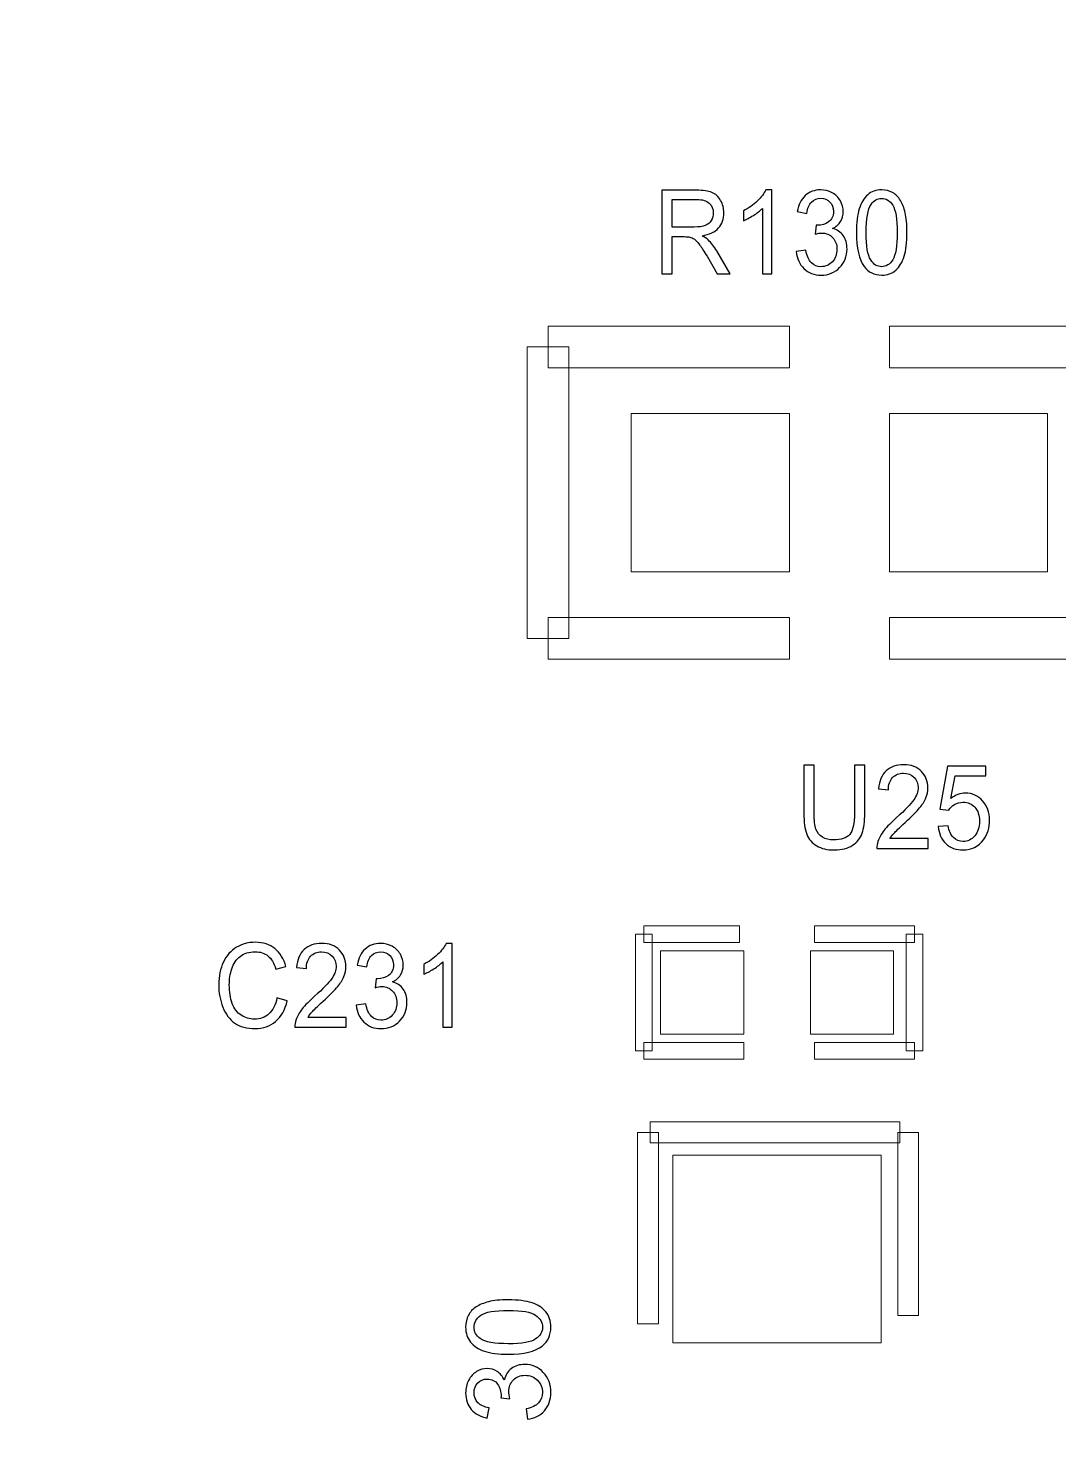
# Model space of a CAD drawing. Header units: millimetres. Extents: x -86 to 67, y -55 to 52.
# Drawn here: x -51.31 to -45.02, y -6.06 to 2.49 of the extents above; entities that cross this region are included whole.
import ezdxf

# ---------------------------------------------------------------- set-up
doc = ezdxf.new("R2010")
doc.units = ezdxf.units.MM
doc.header["$MEASUREMENT"] = 0
for name, color, linetype in [('BG_OUTLINE', 7, 'Continuous'), ('PG_SILKSCREEN_TOP', 7, 'Continuous'), ('PIN_TOP', 7, 'Continuous'), ('RD_SILKSCREEN_TOP', 7, 'Continuous')]:
    doc.layers.add(name, color=color, linetype=linetype)

msp = doc.modelspace()

# ---------------------------------------------------------------- linework, layer by layer
at = {"layer": 'BG_OUTLINE', "color": 3, "lineweight": 9}
msp.add_open_spline([(-60.0926, 34.7331), (-60.0926, 34.7331), (63.7724, 34.7331), (63.7724, 34.7331), (63.7724, 34.7331), (64.585, 34.7336), (65.3646, 34.4113), (65.9396, 33.837), (65.9396, 33.837), (66.5146, 33.2627), (66.8379, 32.4797), (66.8384, 31.667), (66.8384, 31.667), (66.8384, 31.667), (66.8412, -52.28), (66.8412, -52.28), (66.8412, -52.28), (66.8412, -52.28), (66.8384, -52.1933), (66.8384, -52.1933), (66.8384, -52.1933), (66.8389, -53.006), (66.5166, -53.7856), (65.9424, -54.3606), (65.9424, -54.3606), (65.3681, -54.9356), (64.585, -55.2589), (63.7724, -55.2594), (63.7724, -55.2594), (63.7724, -55.2594), (-60.1869, -55.2594), (-60.1869, -55.2594), (-60.1869, -55.2594), (-60.1869, -55.2594), (-60.0853, -55.2518), (-60.0853, -55.2518), (-60.0853, -55.2518), (-60.8979, -55.2523), (-61.6775, -54.9299), (-62.2525, -54.3557), (-62.2525, -54.3557), (-62.8275, -53.7814), (-63.1508, -52.9984), (-63.1513, -52.1857), (-63.1513, -52.1857), (-63.1513, -52.1857), (-63.1587, 31.667), (-63.1587, 31.667), (-63.1587, 31.667), (-63.1592, 32.4797), (-62.8369, 33.2593), (-62.2626, 33.8343), (-62.2626, 33.8343), (-61.6883, 34.4093), (-60.9053, 34.7326), (-60.0926, 34.7331)], degree=3, knots=[0, 0, 0, 0, 0.071429, 0.071429, 0.071429, 0.071429, 0.142857, 0.142857, 0.142857, 0.142857, 0.214286, 0.214286, 0.214286, 0.214286, 0.285714, 0.285714, 0.285714, 0.285714, 0.357143, 0.357143, 0.357143, 0.357143, 0.428571, 0.428571, 0.428571, 0.428571, 0.5, 0.5, 0.5, 0.5, 0.571429, 0.571429, 0.571429, 0.571429, 0.642857, 0.642857, 0.642857, 0.642857, 0.714286, 0.714286, 0.714286, 0.714286, 0.785714, 0.785714, 0.785714, 0.785714, 0.857143, 0.857143, 0.857143, 0.857143, 0.928571, 0.928571, 0.928571, 0.928571, 1, 1, 1, 1], dxfattribs=at)
at = {"layer": 'PG_SILKSCREEN_TOP', "color": 6, "lineweight": 9}
for points in [[(-46.6639, 0.674), (-46.6639, 0.674), (-46.6639, 0.42), (-46.6639, 0.42), (-46.6639, 0.42), (-46.6639, 0.42), (-48.1371, 0.42), (-48.1371, 0.42), (-48.1371, 0.42), (-48.1371, 0.42), (-48.1371, 0.674), (-48.1371, 0.674), (-48.1371, 0.674), (-48.1371, 0.674), (-46.6639, 0.674), (-46.6639, 0.674)], [(-46.0543, 0.42), (-46.0543, 0.42), (-46.0543, 0.674), (-46.0543, 0.674), (-46.0543, 0.674), (-46.0543, 0.674), (-44.5811, 0.674), (-44.5811, 0.674), (-44.5811, 0.674), (-44.5811, 0.674), (-44.5811, 0.42), (-44.5811, 0.42), (-44.5811, 0.42), (-44.5811, 0.42), (-46.0543, 0.42), (-46.0543, 0.42)], [(-48.2641, 0.547), (-48.2641, 0.547), (-48.0101, 0.547), (-48.0101, 0.547), (-48.0101, 0.547), (-48.0101, 0.547), (-48.0101, -1.231), (-48.0101, -1.231), (-48.0101, -1.231), (-48.0101, -1.231), (-48.2641, -1.231), (-48.2641, -1.231), (-48.2641, -1.231), (-48.2641, -1.231), (-48.2641, 0.547), (-48.2641, 0.547)], [(-48.1371, -1.358), (-48.1371, -1.358), (-48.1371, -1.104), (-48.1371, -1.104), (-48.1371, -1.104), (-48.1371, -1.104), (-46.6639, -1.104), (-46.6639, -1.104), (-46.6639, -1.104), (-46.6639, -1.104), (-46.6639, -1.358), (-46.6639, -1.358), (-46.6639, -1.358), (-46.6639, -1.358), (-48.1371, -1.358), (-48.1371, -1.358)], [(-44.5811, -1.104), (-44.5811, -1.104), (-44.5811, -1.358), (-44.5811, -1.358), (-44.5811, -1.358), (-44.5811, -1.358), (-46.0543, -1.358), (-46.0543, -1.358), (-46.0543, -1.358), (-46.0543, -1.358), (-46.0543, -1.104), (-46.0543, -1.104), (-46.0543, -1.104), (-46.0543, -1.104), (-44.5811, -1.104), (-44.5811, -1.104)], [(-47.5529, -3.0852), (-47.5529, -3.0852), (-47.5529, -2.9836), (-47.5529, -2.9836), (-47.5529, -2.9836), (-47.5529, -2.9836), (-46.9687, -2.9836), (-46.9687, -2.9836), (-46.9687, -2.9836), (-46.9687, -2.9836), (-46.9687, -3.0852), (-46.9687, -3.0852), (-46.9687, -3.0852), (-46.9687, -3.0852), (-47.5529, -3.0852), (-47.5529, -3.0852)], [(-45.9019, -2.9836), (-45.9019, -2.9836), (-45.9019, -3.0852), (-45.9019, -3.0852), (-45.9019, -3.0852), (-45.9019, -3.0852), (-46.5115, -3.0852), (-46.5115, -3.0852), (-46.5115, -3.0852), (-46.5115, -3.0852), (-46.5115, -2.9836), (-46.5115, -2.9836), (-46.5115, -2.9836), (-46.5115, -2.9836), (-45.9019, -2.9836), (-45.9019, -2.9836)], [(-47.5021, -3.7456), (-47.5021, -3.7456), (-47.6037, -3.7456), (-47.6037, -3.7456), (-47.6037, -3.7456), (-47.6037, -3.7456), (-47.6037, -3.0344), (-47.6037, -3.0344), (-47.6037, -3.0344), (-47.6037, -3.0344), (-47.5021, -3.0344), (-47.5021, -3.0344), (-47.5021, -3.0344), (-47.5021, -3.0344), (-47.5021, -3.7456), (-47.5021, -3.7456)], [(-45.8511, -3.7456), (-45.8511, -3.7456), (-45.9527, -3.7456), (-45.9527, -3.7456), (-45.9527, -3.7456), (-45.9527, -3.7456), (-45.9527, -3.0344), (-45.9527, -3.0344), (-45.9527, -3.0344), (-45.9527, -3.0344), (-45.8511, -3.0344), (-45.8511, -3.0344), (-45.8511, -3.0344), (-45.8511, -3.0344), (-45.8511, -3.7456), (-45.8511, -3.7456)], [(-46.9433, -3.6948), (-46.9433, -3.6948), (-46.9433, -3.7964), (-46.9433, -3.7964), (-46.9433, -3.7964), (-46.9433, -3.7964), (-47.5529, -3.7964), (-47.5529, -3.7964), (-47.5529, -3.7964), (-47.5529, -3.7964), (-47.5529, -3.6948), (-47.5529, -3.6948), (-47.5529, -3.6948), (-47.5529, -3.6948), (-46.9433, -3.6948), (-46.9433, -3.6948)], [(-45.9019, -3.6948), (-45.9019, -3.6948), (-45.9019, -3.7964), (-45.9019, -3.7964), (-45.9019, -3.7964), (-45.9019, -3.7964), (-46.5115, -3.7964), (-46.5115, -3.7964), (-46.5115, -3.7964), (-46.5115, -3.7964), (-46.5115, -3.6948), (-46.5115, -3.6948), (-46.5115, -3.6948), (-46.5115, -3.6948), (-45.9019, -3.6948), (-45.9019, -3.6948)], [(-45.9908, -4.18), (-45.9908, -4.18), (-45.9908, -4.307), (-45.9908, -4.307), (-45.9908, -4.307), (-45.9908, -4.307), (-47.5148, -4.307), (-47.5148, -4.307), (-47.5148, -4.307), (-47.5148, -4.307), (-47.5148, -4.18), (-47.5148, -4.18), (-47.5148, -4.18), (-47.5148, -4.18), (-45.9908, -4.18), (-45.9908, -4.18)], [(-47.591, -4.2435), (-47.591, -4.2435), (-47.464, -4.2435), (-47.464, -4.2435), (-47.464, -4.2435), (-47.464, -4.2435), (-47.464, -5.4119), (-47.464, -5.4119), (-47.464, -5.4119), (-47.464, -5.4119), (-47.591, -5.4119), (-47.591, -5.4119), (-47.591, -5.4119), (-47.591, -5.4119), (-47.591, -4.2435), (-47.591, -4.2435)], [(-45.8765, -5.3611), (-45.8765, -5.3611), (-46.0035, -5.3611), (-46.0035, -5.3611), (-46.0035, -5.3611), (-46.0035, -5.3611), (-46.0035, -4.2435), (-46.0035, -4.2435), (-46.0035, -4.2435), (-46.0035, -4.2435), (-45.8765, -4.2435), (-45.8765, -4.2435), (-45.8765, -4.2435), (-45.8765, -4.2435), (-45.8765, -5.3611), (-45.8765, -5.3611)]]:
    msp.add_open_spline(points, degree=3, knots=[0, 0, 0, 0, 0.25, 0.25, 0.25, 0.25, 0.5, 0.5, 0.5, 0.5, 0.75, 0.75, 0.75, 0.75, 1, 1, 1, 1], dxfattribs=at)
at = {"layer": 'PIN_TOP', "lineweight": 9}
for points in [[(-47.6291, -0.8246), (-47.6291, -0.8246), (-47.6291, 0.1406), (-47.6291, 0.1406), (-47.6291, 0.1406), (-47.6291, 0.1406), (-46.6639, 0.1406), (-46.6639, 0.1406), (-46.6639, 0.1406), (-46.6639, 0.1406), (-46.6639, -0.8246), (-46.6639, -0.8246), (-46.6639, -0.8246), (-46.6639, -0.8246), (-47.6291, -0.8246), (-47.6291, -0.8246)], [(-46.0543, -0.8246), (-46.0543, -0.8246), (-46.0543, 0.1406), (-46.0543, 0.1406), (-46.0543, 0.1406), (-46.0543, 0.1406), (-45.0891, 0.1406), (-45.0891, 0.1406), (-45.0891, 0.1406), (-45.0891, 0.1406), (-45.0891, -0.8246), (-45.0891, -0.8246), (-45.0891, -0.8246), (-45.0891, -0.8246), (-46.0543, -0.8246), (-46.0543, -0.8246)], [(-46.9433, -3.136), (-46.9433, -3.136), (-46.9433, -3.644), (-46.9433, -3.644), (-46.9433, -3.644), (-46.9433, -3.644), (-47.4513, -3.644), (-47.4513, -3.644), (-47.4513, -3.644), (-47.4513, -3.644), (-47.4513, -3.136), (-47.4513, -3.136), (-47.4513, -3.136), (-47.4513, -3.136), (-46.9433, -3.136), (-46.9433, -3.136)], [(-46.0289, -3.136), (-46.0289, -3.136), (-46.0289, -3.644), (-46.0289, -3.644), (-46.0289, -3.644), (-46.0289, -3.644), (-46.5369, -3.644), (-46.5369, -3.644), (-46.5369, -3.644), (-46.5369, -3.644), (-46.5369, -3.136), (-46.5369, -3.136), (-46.5369, -3.136), (-46.5369, -3.136), (-46.0289, -3.136), (-46.0289, -3.136)], [(-47.3751, -4.3832), (-47.3751, -4.3832), (-46.1051, -4.3832), (-46.1051, -4.3832), (-46.1051, -4.3832), (-46.1051, -4.3832), (-46.1051, -5.5262), (-46.1051, -5.5262), (-46.1051, -5.5262), (-46.1051, -5.5262), (-47.3751, -5.5262), (-47.3751, -5.5262), (-47.3751, -5.5262), (-47.3751, -5.5262), (-47.3751, -4.3832), (-47.3751, -4.3832)]]:
    msp.add_open_spline(points, degree=3, knots=[0, 0, 0, 0, 0.25, 0.25, 0.25, 0.25, 0.5, 0.5, 0.5, 0.5, 0.75, 0.75, 0.75, 0.75, 1, 1, 1, 1], dxfattribs=at)
at = {"layer": 'RD_SILKSCREEN_TOP', "color": 8}
for points, knots in [([(-47.4426, 0.9932), (-47.4426, 0.9932), (-47.4426, 1.5023), (-47.4426, 1.5023), (-47.4426, 1.5023), (-47.4426, 1.5023), (-47.233, 1.5023), (-47.233, 1.5023), (-47.233, 1.5023), (-47.1909, 1.5023), (-47.1588, 1.4977), (-47.1369, 1.4886), (-47.1369, 1.4886), (-47.115, 1.4794), (-47.0975, 1.4633), (-47.0843, 1.4402), (-47.0843, 1.4402), (-47.0712, 1.417), (-47.0647, 1.3914), (-47.0647, 1.3634), (-47.0647, 1.3634), (-47.0647, 1.3272), (-47.0754, 1.2969), (-47.0973, 1.2721), (-47.0973, 1.2721), (-47.119, 1.2473), (-47.1525, 1.2316), (-47.1979, 1.2248), (-47.1979, 1.2248), (-47.1813, 1.2163), (-47.1687, 1.2079), (-47.1601, 1.1994), (-47.1601, 1.1994), (-47.1418, 1.1814), (-47.1246, 1.1588), (-47.1081, 1.1318), (-47.1081, 1.1318), (-47.1081, 1.1318), (-47.0259, 0.9932), (-47.0259, 0.9932), (-47.0259, 0.9932), (-47.0259, 0.9932), (-47.1047, 0.9932), (-47.1047, 0.9932), (-47.1047, 0.9932), (-47.1047, 0.9932), (-47.1672, 1.0992), (-47.1672, 1.0992), (-47.1672, 1.0992), (-47.1855, 1.1296), (-47.2005, 1.1531), (-47.2124, 1.1692), (-47.2124, 1.1692), (-47.2242, 1.1855), (-47.2348, 1.1968), (-47.2441, 1.2032), (-47.2441, 1.2032), (-47.2534, 1.2098), (-47.2629, 1.2143), (-47.2726, 1.2169), (-47.2726, 1.2169), (-47.2797, 1.2184), (-47.2913, 1.2192), (-47.3075, 1.2192), (-47.3075, 1.2192), (-47.3075, 1.2192), (-47.38, 1.2192), (-47.38, 1.2192), (-47.38, 1.2192), (-47.38, 1.2192), (-47.38, 0.9932), (-47.38, 0.9932), (-47.38, 0.9932), (-47.38, 0.9932), (-47.4426, 0.9932), (-47.4426, 0.9932)], [0, 0, 0, 0, 0.052632, 0.052632, 0.052632, 0.052632, 0.105263, 0.105263, 0.105263, 0.105263, 0.157895, 0.157895, 0.157895, 0.157895, 0.210526, 0.210526, 0.210526, 0.210526, 0.263158, 0.263158, 0.263158, 0.263158, 0.315789, 0.315789, 0.315789, 0.315789, 0.368421, 0.368421, 0.368421, 0.368421, 0.421053, 0.421053, 0.421053, 0.421053, 0.473684, 0.473684, 0.473684, 0.473684, 0.526316, 0.526316, 0.526316, 0.526316, 0.578947, 0.578947, 0.578947, 0.578947, 0.631579, 0.631579, 0.631579, 0.631579, 0.684211, 0.684211, 0.684211, 0.684211, 0.736842, 0.736842, 0.736842, 0.736842, 0.789474, 0.789474, 0.789474, 0.789474, 0.842105, 0.842105, 0.842105, 0.842105, 0.894737, 0.894737, 0.894737, 0.894737, 0.947368, 0.947368, 0.947368, 0.947368, 1, 1, 1, 1]), ([(-46.7716, 0.9932), (-46.7716, 0.9932), (-46.8296, 0.9932), (-46.8296, 0.9932), (-46.8296, 0.9932), (-46.8296, 0.9932), (-46.8296, 1.3915), (-46.8296, 1.3915), (-46.8296, 1.3915), (-46.8436, 1.3771), (-46.8619, 1.3628), (-46.8845, 1.3484), (-46.8845, 1.3484), (-46.9073, 1.3341), (-46.9277, 1.3233), (-46.9457, 1.3162), (-46.9457, 1.3162), (-46.9457, 1.3162), (-46.9457, 1.3765), (-46.9457, 1.3765), (-46.9457, 1.3765), (-46.9132, 1.393), (-46.8848, 1.4129), (-46.8606, 1.4363), (-46.8606, 1.4363), (-46.8363, 1.4597), (-46.8191, 1.4824), (-46.809, 1.5044), (-46.809, 1.5044), (-46.809, 1.5044), (-46.7716, 1.5044), (-46.7716, 1.5044), (-46.7716, 1.5044), (-46.7716, 1.5044), (-46.7716, 0.9932), (-46.7716, 0.9932)], [0, 0, 0, 0, 0.111111, 0.111111, 0.111111, 0.111111, 0.222222, 0.222222, 0.222222, 0.222222, 0.333333, 0.333333, 0.333333, 0.333333, 0.444444, 0.444444, 0.444444, 0.444444, 0.555556, 0.555556, 0.555556, 0.555556, 0.666667, 0.666667, 0.666667, 0.666667, 0.777778, 0.777778, 0.777778, 0.777778, 0.888889, 0.888889, 0.888889, 0.888889, 1, 1, 1, 1]), ([(-46.6225, 1.1276), (-46.6225, 1.1276), (-46.5646, 1.1359), (-46.5646, 1.1359), (-46.5646, 1.1359), (-46.5578, 1.1005), (-46.5465, 1.075), (-46.5305, 1.0593), (-46.5305, 1.0593), (-46.5145, 1.0437), (-46.495, 1.0359), (-46.472, 1.0359), (-46.472, 1.0359), (-46.4447, 1.0359), (-46.4216, 1.0461), (-46.4027, 1.0665), (-46.4027, 1.0665), (-46.3841, 1.0868), (-46.3746, 1.1121), (-46.3746, 1.1422), (-46.3746, 1.1422), (-46.3746, 1.1709), (-46.3832, 1.1946), (-46.4007, 1.2132), (-46.4007, 1.2132), (-46.4182, 1.2318), (-46.4403, 1.2412), (-46.4672, 1.2412), (-46.4672, 1.2412), (-46.4781, 1.2412), (-46.4918, 1.2388), (-46.5081, 1.2342), (-46.5081, 1.2342), (-46.5081, 1.2342), (-46.5016, 1.2891), (-46.5016, 1.2891), (-46.5016, 1.2891), (-46.4977, 1.2886), (-46.4947, 1.2883), (-46.4923, 1.2883), (-46.4923, 1.2883), (-46.4676, 1.2883), (-46.4454, 1.2953), (-46.4256, 1.3092), (-46.4256, 1.3092), (-46.4057, 1.3231), (-46.3959, 1.3445), (-46.3959, 1.3735), (-46.3959, 1.3735), (-46.3959, 1.3963), (-46.4031, 1.4154), (-46.4175, 1.4304), (-46.4175, 1.4304), (-46.4319, 1.4454), (-46.4506, 1.453), (-46.4733, 1.453), (-46.4733, 1.453), (-46.4959, 1.453), (-46.5147, 1.4453), (-46.5297, 1.4301), (-46.5297, 1.4301), (-46.5447, 1.4148), (-46.5545, 1.3918), (-46.5587, 1.3612), (-46.5587, 1.3612), (-46.5587, 1.3612), (-46.6167, 1.3724), (-46.6167, 1.3724), (-46.6167, 1.3724), (-46.6097, 1.4143), (-46.5935, 1.4468), (-46.5684, 1.4698), (-46.5684, 1.4698), (-46.5432, 1.4928), (-46.5119, 1.5044), (-46.4745, 1.5044), (-46.4745, 1.5044), (-46.4488, 1.5044), (-46.425, 1.4984), (-46.4033, 1.4865), (-46.4033, 1.4865), (-46.3817, 1.4746), (-46.365, 1.4583), (-46.3534, 1.4377), (-46.3534, 1.4377), (-46.342, 1.4171), (-46.3362, 1.3953), (-46.3362, 1.372), (-46.3362, 1.372), (-46.3362, 1.3501), (-46.3416, 1.3301), (-46.3527, 1.3119), (-46.3527, 1.3119), (-46.3637, 1.2939), (-46.3799, 1.2796), (-46.4014, 1.2689), (-46.4014, 1.2689), (-46.3734, 1.262), (-46.3517, 1.2476), (-46.3362, 1.2256), (-46.3362, 1.2256), (-46.3208, 1.2038), (-46.313, 1.1765), (-46.313, 1.1436), (-46.313, 1.1436), (-46.313, 1.0992), (-46.328, 1.0615), (-46.3582, 1.0305), (-46.3582, 1.0305), (-46.3883, 0.9996), (-46.4263, 0.9842), (-46.4723, 0.9842), (-46.4723, 0.9842), (-46.5138, 0.9842), (-46.5483, 0.9975), (-46.5756, 1.0241), (-46.5756, 1.0241), (-46.603, 1.0507), (-46.6187, 1.0852), (-46.6225, 1.1276)], [0, 0, 0, 0, 0.033333, 0.033333, 0.033333, 0.033333, 0.066667, 0.066667, 0.066667, 0.066667, 0.1, 0.1, 0.1, 0.1, 0.133333, 0.133333, 0.133333, 0.133333, 0.166667, 0.166667, 0.166667, 0.166667, 0.2, 0.2, 0.2, 0.2, 0.233333, 0.233333, 0.233333, 0.233333, 0.266667, 0.266667, 0.266667, 0.266667, 0.3, 0.3, 0.3, 0.3, 0.333333, 0.333333, 0.333333, 0.333333, 0.366667, 0.366667, 0.366667, 0.366667, 0.4, 0.4, 0.4, 0.4, 0.433333, 0.433333, 0.433333, 0.433333, 0.466667, 0.466667, 0.466667, 0.466667, 0.5, 0.5, 0.5, 0.5, 0.533333, 0.533333, 0.533333, 0.533333, 0.566667, 0.566667, 0.566667, 0.566667, 0.6, 0.6, 0.6, 0.6, 0.633333, 0.633333, 0.633333, 0.633333, 0.666667, 0.666667, 0.666667, 0.666667, 0.7, 0.7, 0.7, 0.7, 0.733333, 0.733333, 0.733333, 0.733333, 0.766667, 0.766667, 0.766667, 0.766667, 0.8, 0.8, 0.8, 0.8, 0.833333, 0.833333, 0.833333, 0.833333, 0.866667, 0.866667, 0.866667, 0.866667, 0.9, 0.9, 0.9, 0.9, 0.933333, 0.933333, 0.933333, 0.933333, 0.966667, 0.966667, 0.966667, 0.966667, 1, 1, 1, 1]), ([(-46.2557, 1.2443), (-46.2557, 1.3045), (-46.25, 1.3529), (-46.2384, 1.3896), (-46.2384, 1.3896), (-46.2269, 1.4263), (-46.2098, 1.4547), (-46.1871, 1.4746), (-46.1871, 1.4746), (-46.1644, 1.4945), (-46.1359, 1.5044), (-46.1016, 1.5044), (-46.1016, 1.5044), (-46.0762, 1.5044), (-46.0539, 1.4989), (-46.0348, 1.4878), (-46.0348, 1.4878), (-46.0157, 1.4769), (-45.9999, 1.4611), (-45.9874, 1.4403), (-45.9874, 1.4403), (-45.9749, 1.4196), (-45.9652, 1.3943), (-45.9581, 1.3646), (-45.9581, 1.3646), (-45.951, 1.3348), (-45.9474, 1.2947), (-45.9474, 1.2443), (-45.9474, 1.2443), (-45.9474, 1.1845), (-45.9531, 1.1364), (-45.9644, 1.0996), (-45.9644, 1.0996), (-45.9759, 1.0629), (-45.9929, 1.0346), (-46.0157, 1.0145), (-46.0157, 1.0145), (-46.0383, 0.9945), (-46.0669, 0.9845), (-46.1016, 0.9845), (-46.1016, 0.9845), (-46.1472, 0.9845), (-46.1829, 1.0021), (-46.2089, 1.0373), (-46.2089, 1.0373), (-46.2401, 1.0796), (-46.2557, 1.1487), (-46.2557, 1.2443)], [0, 0, 0, 0, 0.083333, 0.083333, 0.083333, 0.083333, 0.166667, 0.166667, 0.166667, 0.166667, 0.25, 0.25, 0.25, 0.25, 0.333333, 0.333333, 0.333333, 0.333333, 0.416667, 0.416667, 0.416667, 0.416667, 0.5, 0.5, 0.5, 0.5, 0.583333, 0.583333, 0.583333, 0.583333, 0.666667, 0.666667, 0.666667, 0.666667, 0.75, 0.75, 0.75, 0.75, 0.833333, 0.833333, 0.833333, 0.833333, 0.916667, 0.916667, 0.916667, 0.916667, 1, 1, 1, 1]), ([(-47.38, 1.2776), (-47.38, 1.2776), (-47.2456, 1.2776), (-47.2456, 1.2776), (-47.2456, 1.2776), (-47.217, 1.2776), (-47.1946, 1.2808), (-47.1785, 1.2872), (-47.1785, 1.2872), (-47.1624, 1.2936), (-47.1501, 1.3038), (-47.1417, 1.3177), (-47.1417, 1.3177), (-47.1334, 1.3317), (-47.1292, 1.3469), (-47.1292, 1.3634), (-47.1292, 1.3634), (-47.1292, 1.3874), (-47.1372, 1.4072), (-47.1535, 1.4228), (-47.1535, 1.4228), (-47.1697, 1.4383), (-47.1953, 1.446), (-47.2304, 1.446), (-47.2304, 1.446), (-47.2304, 1.446), (-47.38, 1.446), (-47.38, 1.446), (-47.38, 1.446), (-47.38, 1.446), (-47.38, 1.2776), (-47.38, 1.2776)], [0, 0, 0, 0, 0.125, 0.125, 0.125, 0.125, 0.25, 0.25, 0.25, 0.25, 0.375, 0.375, 0.375, 0.375, 0.5, 0.5, 0.5, 0.5, 0.625, 0.625, 0.625, 0.625, 0.75, 0.75, 0.75, 0.75, 0.875, 0.875, 0.875, 0.875, 1, 1, 1, 1]), ([(-46.196, 1.2443), (-46.196, 1.1607), (-46.1869, 1.1051), (-46.1687, 1.0774), (-46.1687, 1.0774), (-46.1506, 1.0497), (-46.1282, 1.0359), (-46.1016, 1.0359), (-46.1016, 1.0359), (-46.0748, 1.0359), (-46.0525, 1.0499), (-46.0343, 1.0776), (-46.0343, 1.0776), (-46.0162, 1.1053), (-46.007, 1.1609), (-46.007, 1.2443), (-46.007, 1.2443), (-46.007, 1.3281), (-46.0162, 1.3838), (-46.0343, 1.4113), (-46.0343, 1.4113), (-46.0525, 1.4389), (-46.0751, 1.4526), (-46.1021, 1.4526), (-46.1021, 1.4526), (-46.1289, 1.4526), (-46.1501, 1.4404), (-46.1661, 1.4161), (-46.1661, 1.4161), (-46.1861, 1.3852), (-46.196, 1.3278), (-46.196, 1.2443)], [0, 0, 0, 0, 0.125, 0.125, 0.125, 0.125, 0.25, 0.25, 0.25, 0.25, 0.375, 0.375, 0.375, 0.375, 0.5, 0.5, 0.5, 0.5, 0.625, 0.625, 0.625, 0.625, 0.75, 0.75, 0.75, 0.75, 0.875, 0.875, 0.875, 0.875, 1, 1, 1, 1]), ([(-46.2673, -2.0031), (-46.2673, -2.0031), (-46.2046, -2.0031), (-46.2046, -2.0031), (-46.2046, -2.0031), (-46.2046, -2.0031), (-46.2046, -2.2973), (-46.2046, -2.2973), (-46.2046, -2.2973), (-46.2046, -2.3484), (-46.2101, -2.389), (-46.2209, -2.4192), (-46.2209, -2.4192), (-46.2316, -2.4493), (-46.2509, -2.4737), (-46.2791, -2.4925), (-46.2791, -2.4925), (-46.3071, -2.5115), (-46.3439, -2.5209), (-46.3895, -2.5209), (-46.3895, -2.5209), (-46.4337, -2.5209), (-46.47, -2.5127), (-46.4981, -2.4962), (-46.4981, -2.4962), (-46.5263, -2.4798), (-46.5464, -2.456), (-46.5584, -2.4248), (-46.5584, -2.4248), (-46.5706, -2.3937), (-46.5765, -2.3512), (-46.5765, -2.2973), (-46.5765, -2.2973), (-46.5765, -2.2973), (-46.5765, -2.0031), (-46.5765, -2.0031), (-46.5765, -2.0031), (-46.5765, -2.0031), (-46.5139, -2.0031), (-46.5139, -2.0031), (-46.5139, -2.0031), (-46.5139, -2.0031), (-46.5139, -2.2969), (-46.5139, -2.2969), (-46.5139, -2.2969), (-46.5139, -2.3412), (-46.5101, -2.3738), (-46.5025, -2.3946), (-46.5025, -2.3946), (-46.4949, -2.4156), (-46.4817, -2.4317), (-46.4632, -2.4431), (-46.4632, -2.4431), (-46.4445, -2.4545), (-46.4218, -2.4602), (-46.395, -2.4602), (-46.395, -2.4602), (-46.3489, -2.4602), (-46.3161, -2.4489), (-46.2965, -2.4264), (-46.2965, -2.4264), (-46.277, -2.404), (-46.2673, -2.3608), (-46.2673, -2.2969), (-46.2673, -2.2969), (-46.2673, -2.2969), (-46.2673, -2.0031), (-46.2673, -2.0031)], [0, 0, 0, 0, 0.058824, 0.058824, 0.058824, 0.058824, 0.117647, 0.117647, 0.117647, 0.117647, 0.176471, 0.176471, 0.176471, 0.176471, 0.235294, 0.235294, 0.235294, 0.235294, 0.294118, 0.294118, 0.294118, 0.294118, 0.352941, 0.352941, 0.352941, 0.352941, 0.411765, 0.411765, 0.411765, 0.411765, 0.470588, 0.470588, 0.470588, 0.470588, 0.529412, 0.529412, 0.529412, 0.529412, 0.588235, 0.588235, 0.588235, 0.588235, 0.647059, 0.647059, 0.647059, 0.647059, 0.705882, 0.705882, 0.705882, 0.705882, 0.764706, 0.764706, 0.764706, 0.764706, 0.823529, 0.823529, 0.823529, 0.823529, 0.882353, 0.882353, 0.882353, 0.882353, 0.941176, 0.941176, 0.941176, 0.941176, 1, 1, 1, 1]), ([(-45.819, -2.4521), (-45.819, -2.4521), (-45.819, -2.5122), (-45.819, -2.5122), (-45.819, -2.5122), (-45.819, -2.5122), (-46.1314, -2.5122), (-46.1314, -2.5122), (-46.1314, -2.5122), (-46.1319, -2.4971), (-46.1297, -2.4827), (-46.1248, -2.4688), (-46.1248, -2.4688), (-46.1169, -2.4458), (-46.1041, -2.4233), (-46.0866, -2.401), (-46.0866, -2.401), (-46.069, -2.3789), (-46.0436, -2.3531), (-46.0106, -2.324), (-46.0106, -2.324), (-45.9592, -2.2786), (-45.9245, -2.2427), (-45.9064, -2.2161), (-45.9064, -2.2161), (-45.8883, -2.1897), (-45.8793, -2.1645), (-45.8793, -2.141), (-45.8793, -2.141), (-45.8793, -2.1162), (-45.8876, -2.0953), (-45.9039, -2.0782), (-45.9039, -2.0782), (-45.9205, -2.0613), (-45.9419, -2.0528), (-45.9684, -2.0528), (-45.9684, -2.0528), (-45.9963, -2.0528), (-46.0186, -2.0618), (-46.0353, -2.0799), (-46.0353, -2.0799), (-46.0522, -2.0979), (-46.0607, -2.1229), (-46.0609, -2.1548), (-46.0609, -2.1548), (-46.0609, -2.1548), (-46.1206, -2.1483), (-46.1206, -2.1483), (-46.1206, -2.1483), (-46.1165, -2.1003), (-46.1011, -2.0638), (-46.0744, -2.0387), (-46.0744, -2.0387), (-46.0478, -2.0135), (-46.0119, -2.001), (-45.967, -2.001), (-45.967, -2.001), (-45.9217, -2.001), (-45.8858, -2.0146), (-45.8594, -2.0416), (-45.8594, -2.0416), (-45.8328, -2.0688), (-45.8196, -2.1023), (-45.8196, -2.1424), (-45.8196, -2.1424), (-45.8196, -2.1628), (-45.8235, -2.1828), (-45.8313, -2.2025), (-45.8313, -2.2025), (-45.839, -2.2221), (-45.8519, -2.2429), (-45.8699, -2.2646), (-45.8699, -2.2646), (-45.8878, -2.2864), (-45.9176, -2.3163), (-45.9593, -2.3542), (-45.9593, -2.3542), (-45.9941, -2.3857), (-46.0165, -2.4071), (-46.0263, -2.4183), (-46.0263, -2.4183), (-46.0363, -2.4295), (-46.0444, -2.4407), (-46.0509, -2.4521), (-46.0509, -2.4521), (-46.0509, -2.4521), (-45.819, -2.4521), (-45.819, -2.4521)], [0, 0, 0, 0, 0.045455, 0.045455, 0.045455, 0.045455, 0.090909, 0.090909, 0.090909, 0.090909, 0.136364, 0.136364, 0.136364, 0.136364, 0.181818, 0.181818, 0.181818, 0.181818, 0.227273, 0.227273, 0.227273, 0.227273, 0.272727, 0.272727, 0.272727, 0.272727, 0.318182, 0.318182, 0.318182, 0.318182, 0.363636, 0.363636, 0.363636, 0.363636, 0.409091, 0.409091, 0.409091, 0.409091, 0.454545, 0.454545, 0.454545, 0.454545, 0.5, 0.5, 0.5, 0.5, 0.545455, 0.545455, 0.545455, 0.545455, 0.590909, 0.590909, 0.590909, 0.590909, 0.636364, 0.636364, 0.636364, 0.636364, 0.681818, 0.681818, 0.681818, 0.681818, 0.727273, 0.727273, 0.727273, 0.727273, 0.772727, 0.772727, 0.772727, 0.772727, 0.818182, 0.818182, 0.818182, 0.818182, 0.863636, 0.863636, 0.863636, 0.863636, 0.909091, 0.909091, 0.909091, 0.909091, 0.954545, 0.954545, 0.954545, 0.954545, 1, 1, 1, 1]), ([(-45.7568, -2.3789), (-45.7568, -2.3789), (-45.6958, -2.3733), (-45.6958, -2.3733), (-45.6958, -2.3733), (-45.6913, -2.4053), (-45.6809, -2.4292), (-45.6644, -2.4453), (-45.6644, -2.4453), (-45.648, -2.4615), (-45.6281, -2.4695), (-45.6049, -2.4695), (-45.6049, -2.4695), (-45.5769, -2.4695), (-45.5533, -2.4581), (-45.534, -2.4355), (-45.534, -2.4355), (-45.5146, -2.4128), (-45.505, -2.3826), (-45.505, -2.3452), (-45.505, -2.3452), (-45.505, -2.3095), (-45.5142, -2.2814), (-45.5328, -2.2608), (-45.5328, -2.2608), (-45.5514, -2.2402), (-45.5757, -2.2299), (-45.6059, -2.2299), (-45.6059, -2.2299), (-45.6246, -2.2299), (-45.6415, -2.2345), (-45.6565, -2.2436), (-45.6565, -2.2436), (-45.6716, -2.2527), (-45.6834, -2.2646), (-45.692, -2.2792), (-45.692, -2.2792), (-45.692, -2.2792), (-45.7464, -2.2716), (-45.7464, -2.2716), (-45.7464, -2.2716), (-45.7464, -2.2716), (-45.7006, -2.0101), (-45.7006, -2.0101), (-45.7006, -2.0101), (-45.7006, -2.0101), (-45.4655, -2.0101), (-45.4655, -2.0101), (-45.4655, -2.0101), (-45.4655, -2.0101), (-45.4655, -2.0698), (-45.4655, -2.0698), (-45.4655, -2.0698), (-45.4655, -2.0698), (-45.6542, -2.0698), (-45.6542, -2.0698), (-45.6542, -2.0698), (-45.6542, -2.0698), (-45.6797, -2.2066), (-45.6797, -2.2066), (-45.6797, -2.2066), (-45.6513, -2.1853), (-45.6215, -2.1746), (-45.5904, -2.1746), (-45.5904, -2.1746), (-45.5491, -2.1746), (-45.5144, -2.19), (-45.4859, -2.2208), (-45.4859, -2.2208), (-45.4575, -2.2517), (-45.4433, -2.2913), (-45.4433, -2.3396), (-45.4433, -2.3396), (-45.4433, -2.3857), (-45.4559, -2.4256), (-45.4807, -2.4591), (-45.4807, -2.4591), (-45.5111, -2.5002), (-45.5525, -2.5209), (-45.6049, -2.5209), (-45.6049, -2.5209), (-45.648, -2.5209), (-45.6831, -2.5079), (-45.7102, -2.482), (-45.7102, -2.482), (-45.7374, -2.456), (-45.7529, -2.4216), (-45.7568, -2.3789)], [0, 0, 0, 0, 0.045455, 0.045455, 0.045455, 0.045455, 0.090909, 0.090909, 0.090909, 0.090909, 0.136364, 0.136364, 0.136364, 0.136364, 0.181818, 0.181818, 0.181818, 0.181818, 0.227273, 0.227273, 0.227273, 0.227273, 0.272727, 0.272727, 0.272727, 0.272727, 0.318182, 0.318182, 0.318182, 0.318182, 0.363636, 0.363636, 0.363636, 0.363636, 0.409091, 0.409091, 0.409091, 0.409091, 0.454545, 0.454545, 0.454545, 0.454545, 0.5, 0.5, 0.5, 0.5, 0.545455, 0.545455, 0.545455, 0.545455, 0.590909, 0.590909, 0.590909, 0.590909, 0.636364, 0.636364, 0.636364, 0.636364, 0.681818, 0.681818, 0.681818, 0.681818, 0.727273, 0.727273, 0.727273, 0.727273, 0.772727, 0.772727, 0.772727, 0.772727, 0.818182, 0.818182, 0.818182, 0.818182, 0.863636, 0.863636, 0.863636, 0.863636, 0.909091, 0.909091, 0.909091, 0.909091, 0.954545, 0.954545, 0.954545, 0.954545, 1, 1, 1, 1]), ([(-49.7911, -3.4234), (-49.7911, -3.4234), (-49.7285, -3.4405), (-49.7285, -3.4405), (-49.7285, -3.4405), (-49.7416, -3.4957), (-49.7653, -3.5379), (-49.7992, -3.5671), (-49.7992, -3.5671), (-49.8333, -3.5961), (-49.875, -3.6106), (-49.9243, -3.6106), (-49.9243, -3.6106), (-49.9752, -3.6106), (-50.0166, -3.5994), (-50.0486, -3.5771), (-50.0486, -3.5771), (-50.0805, -3.5547), (-50.1048, -3.5224), (-50.1215, -3.48), (-50.1215, -3.48), (-50.1381, -3.4376), (-50.1464, -3.3921), (-50.1464, -3.3435), (-50.1464, -3.3435), (-50.1464, -3.2905), (-50.1371, -3.2443), (-50.1182, -3.2048), (-50.1182, -3.2048), (-50.0994, -3.1653), (-50.0726, -3.1354), (-50.0379, -3.1148), (-50.0379, -3.1148), (-50.0032, -3.0943), (-49.965, -3.0841), (-49.9233, -3.0841), (-49.9233, -3.0841), (-49.8759, -3.0841), (-49.8362, -3.0971), (-49.804, -3.123), (-49.804, -3.123), (-49.7718, -3.149), (-49.7493, -3.1854), (-49.7367, -3.2324), (-49.7367, -3.2324), (-49.7367, -3.2324), (-49.7981, -3.2481), (-49.7981, -3.2481), (-49.7981, -3.2481), (-49.8092, -3.211), (-49.825, -3.1841), (-49.8459, -3.1671), (-49.8459, -3.1671), (-49.8667, -3.1502), (-49.8929, -3.1418), (-49.9246, -3.1418), (-49.9246, -3.1418), (-49.9609, -3.1418), (-49.9912, -3.1511), (-50.0156, -3.1698), (-50.0156, -3.1698), (-50.0401, -3.1887), (-50.0572, -3.2138), (-50.067, -3.2455), (-50.067, -3.2455), (-50.077, -3.277), (-50.0819, -3.3096), (-50.0819, -3.3431), (-50.0819, -3.3431), (-50.0819, -3.3865), (-50.076, -3.4242), (-50.0644, -3.4566), (-50.0644, -3.4566), (-50.0526, -3.4888), (-50.0344, -3.513), (-50.0097, -3.529), (-50.0097, -3.529), (-49.985, -3.545), (-49.9582, -3.5529), (-49.9293, -3.5529), (-49.9293, -3.5529), (-49.8943, -3.5529), (-49.8647, -3.542), (-49.8404, -3.5203), (-49.8404, -3.5203), (-49.816, -3.4985), (-49.7997, -3.4662), (-49.7911, -3.4234)], [0, 0, 0, 0, 0.045455, 0.045455, 0.045455, 0.045455, 0.090909, 0.090909, 0.090909, 0.090909, 0.136364, 0.136364, 0.136364, 0.136364, 0.181818, 0.181818, 0.181818, 0.181818, 0.227273, 0.227273, 0.227273, 0.227273, 0.272727, 0.272727, 0.272727, 0.272727, 0.318182, 0.318182, 0.318182, 0.318182, 0.363636, 0.363636, 0.363636, 0.363636, 0.409091, 0.409091, 0.409091, 0.409091, 0.454545, 0.454545, 0.454545, 0.454545, 0.5, 0.5, 0.5, 0.5, 0.545455, 0.545455, 0.545455, 0.545455, 0.590909, 0.590909, 0.590909, 0.590909, 0.636364, 0.636364, 0.636364, 0.636364, 0.681818, 0.681818, 0.681818, 0.681818, 0.727273, 0.727273, 0.727273, 0.727273, 0.772727, 0.772727, 0.772727, 0.772727, 0.818182, 0.818182, 0.818182, 0.818182, 0.863636, 0.863636, 0.863636, 0.863636, 0.909091, 0.909091, 0.909091, 0.909091, 0.954545, 0.954545, 0.954545, 0.954545, 1, 1, 1, 1]), ([(-49.3699, -3.5418), (-49.3699, -3.5418), (-49.3699, -3.6019), (-49.3699, -3.6019), (-49.3699, -3.6019), (-49.3699, -3.6019), (-49.6823, -3.6019), (-49.6823, -3.6019), (-49.6823, -3.6019), (-49.6828, -3.5868), (-49.6806, -3.5724), (-49.6757, -3.5585), (-49.6757, -3.5585), (-49.6678, -3.5355), (-49.655, -3.513), (-49.6375, -3.4907), (-49.6375, -3.4907), (-49.6199, -3.4686), (-49.5945, -3.4428), (-49.5615, -3.4137), (-49.5615, -3.4137), (-49.5101, -3.3683), (-49.4754, -3.3324), (-49.4573, -3.3058), (-49.4573, -3.3058), (-49.4392, -3.2794), (-49.4302, -3.2542), (-49.4302, -3.2307), (-49.4302, -3.2307), (-49.4302, -3.2059), (-49.4385, -3.185), (-49.4548, -3.1679), (-49.4548, -3.1679), (-49.4714, -3.151), (-49.4928, -3.1425), (-49.5193, -3.1425), (-49.5193, -3.1425), (-49.5472, -3.1425), (-49.5695, -3.1515), (-49.5862, -3.1696), (-49.5862, -3.1696), (-49.6031, -3.1876), (-49.6116, -3.2126), (-49.6118, -3.2445), (-49.6118, -3.2445), (-49.6118, -3.2445), (-49.6715, -3.238), (-49.6715, -3.238), (-49.6715, -3.238), (-49.6674, -3.19), (-49.652, -3.1535), (-49.6253, -3.1284), (-49.6253, -3.1284), (-49.5987, -3.1032), (-49.5628, -3.0907), (-49.5179, -3.0907), (-49.5179, -3.0907), (-49.4726, -3.0907), (-49.4367, -3.1043), (-49.4103, -3.1313), (-49.4103, -3.1313), (-49.3837, -3.1585), (-49.3705, -3.192), (-49.3705, -3.2321), (-49.3705, -3.2321), (-49.3705, -3.2525), (-49.3744, -3.2725), (-49.3822, -3.2922), (-49.3822, -3.2922), (-49.3899, -3.3118), (-49.4028, -3.3326), (-49.4208, -3.3543), (-49.4208, -3.3543), (-49.4387, -3.3761), (-49.4685, -3.406), (-49.5102, -3.4439), (-49.5102, -3.4439), (-49.545, -3.4754), (-49.5674, -3.4968), (-49.5772, -3.508), (-49.5772, -3.508), (-49.5872, -3.5192), (-49.5953, -3.5304), (-49.6018, -3.5418), (-49.6018, -3.5418), (-49.6018, -3.5418), (-49.3699, -3.5418), (-49.3699, -3.5418)], [0, 0, 0, 0, 0.045455, 0.045455, 0.045455, 0.045455, 0.090909, 0.090909, 0.090909, 0.090909, 0.136364, 0.136364, 0.136364, 0.136364, 0.181818, 0.181818, 0.181818, 0.181818, 0.227273, 0.227273, 0.227273, 0.227273, 0.272727, 0.272727, 0.272727, 0.272727, 0.318182, 0.318182, 0.318182, 0.318182, 0.363636, 0.363636, 0.363636, 0.363636, 0.409091, 0.409091, 0.409091, 0.409091, 0.454545, 0.454545, 0.454545, 0.454545, 0.5, 0.5, 0.5, 0.5, 0.545455, 0.545455, 0.545455, 0.545455, 0.590909, 0.590909, 0.590909, 0.590909, 0.636364, 0.636364, 0.636364, 0.636364, 0.681818, 0.681818, 0.681818, 0.681818, 0.727273, 0.727273, 0.727273, 0.727273, 0.772727, 0.772727, 0.772727, 0.772727, 0.818182, 0.818182, 0.818182, 0.818182, 0.863636, 0.863636, 0.863636, 0.863636, 0.909091, 0.909091, 0.909091, 0.909091, 0.954545, 0.954545, 0.954545, 0.954545, 1, 1, 1, 1]), ([(-49.3073, -3.4675), (-49.3073, -3.4675), (-49.2494, -3.4592), (-49.2494, -3.4592), (-49.2494, -3.4592), (-49.2426, -3.4946), (-49.2313, -3.5201), (-49.2153, -3.5358), (-49.2153, -3.5358), (-49.1993, -3.5514), (-49.1798, -3.5592), (-49.1568, -3.5592), (-49.1568, -3.5592), (-49.1295, -3.5592), (-49.1064, -3.549), (-49.0875, -3.5286), (-49.0875, -3.5286), (-49.0689, -3.5083), (-49.0594, -3.483), (-49.0594, -3.4529), (-49.0594, -3.4529), (-49.0594, -3.4242), (-49.068, -3.4005), (-49.0855, -3.3819), (-49.0855, -3.3819), (-49.103, -3.3633), (-49.1251, -3.3539), (-49.152, -3.3539), (-49.152, -3.3539), (-49.1629, -3.3539), (-49.1766, -3.3563), (-49.1929, -3.3609), (-49.1929, -3.3609), (-49.1929, -3.3609), (-49.1864, -3.306), (-49.1864, -3.306), (-49.1864, -3.306), (-49.1825, -3.3065), (-49.1795, -3.3068), (-49.1771, -3.3068), (-49.1771, -3.3068), (-49.1524, -3.3068), (-49.1302, -3.2998), (-49.1104, -3.2859), (-49.1104, -3.2859), (-49.0905, -3.272), (-49.0807, -3.2506), (-49.0807, -3.2216), (-49.0807, -3.2216), (-49.0807, -3.1988), (-49.0879, -3.1797), (-49.1023, -3.1647), (-49.1023, -3.1647), (-49.1167, -3.1497), (-49.1354, -3.1421), (-49.1581, -3.1421), (-49.1581, -3.1421), (-49.1807, -3.1421), (-49.1995, -3.1498), (-49.2145, -3.165), (-49.2145, -3.165), (-49.2295, -3.1803), (-49.2393, -3.2033), (-49.2435, -3.2339), (-49.2435, -3.2339), (-49.2435, -3.2339), (-49.3015, -3.2227), (-49.3015, -3.2227), (-49.3015, -3.2227), (-49.2945, -3.1808), (-49.2783, -3.1483), (-49.2532, -3.1253), (-49.2532, -3.1253), (-49.228, -3.1023), (-49.1967, -3.0907), (-49.1593, -3.0907), (-49.1593, -3.0907), (-49.1336, -3.0907), (-49.1098, -3.0967), (-49.0881, -3.1086), (-49.0881, -3.1086), (-49.0665, -3.1205), (-49.0498, -3.1368), (-49.0382, -3.1574), (-49.0382, -3.1574), (-49.0268, -3.178), (-49.021, -3.1998), (-49.021, -3.2231), (-49.021, -3.2231), (-49.021, -3.245), (-49.0264, -3.265), (-49.0375, -3.2832), (-49.0375, -3.2832), (-49.0485, -3.3012), (-49.0647, -3.3155), (-49.0862, -3.3262), (-49.0862, -3.3262), (-49.0582, -3.3331), (-49.0365, -3.3475), (-49.021, -3.3695), (-49.021, -3.3695), (-49.0056, -3.3913), (-48.9978, -3.4186), (-48.9978, -3.4515), (-48.9978, -3.4515), (-48.9978, -3.4959), (-49.0128, -3.5336), (-49.043, -3.5646), (-49.043, -3.5646), (-49.0731, -3.5955), (-49.1111, -3.6109), (-49.1571, -3.6109), (-49.1571, -3.6109), (-49.1986, -3.6109), (-49.2331, -3.5976), (-49.2604, -3.571), (-49.2604, -3.571), (-49.2878, -3.5444), (-49.3035, -3.5099), (-49.3073, -3.4675)], [0, 0, 0, 0, 0.033333, 0.033333, 0.033333, 0.033333, 0.066667, 0.066667, 0.066667, 0.066667, 0.1, 0.1, 0.1, 0.1, 0.133333, 0.133333, 0.133333, 0.133333, 0.166667, 0.166667, 0.166667, 0.166667, 0.2, 0.2, 0.2, 0.2, 0.233333, 0.233333, 0.233333, 0.233333, 0.266667, 0.266667, 0.266667, 0.266667, 0.3, 0.3, 0.3, 0.3, 0.333333, 0.333333, 0.333333, 0.333333, 0.366667, 0.366667, 0.366667, 0.366667, 0.4, 0.4, 0.4, 0.4, 0.433333, 0.433333, 0.433333, 0.433333, 0.466667, 0.466667, 0.466667, 0.466667, 0.5, 0.5, 0.5, 0.5, 0.533333, 0.533333, 0.533333, 0.533333, 0.566667, 0.566667, 0.566667, 0.566667, 0.6, 0.6, 0.6, 0.6, 0.633333, 0.633333, 0.633333, 0.633333, 0.666667, 0.666667, 0.666667, 0.666667, 0.7, 0.7, 0.7, 0.7, 0.733333, 0.733333, 0.733333, 0.733333, 0.766667, 0.766667, 0.766667, 0.766667, 0.8, 0.8, 0.8, 0.8, 0.833333, 0.833333, 0.833333, 0.833333, 0.866667, 0.866667, 0.866667, 0.866667, 0.9, 0.9, 0.9, 0.9, 0.933333, 0.933333, 0.933333, 0.933333, 0.966667, 0.966667, 0.966667, 0.966667, 1, 1, 1, 1]), ([(-48.7219, -3.6019), (-48.7219, -3.6019), (-48.7799, -3.6019), (-48.7799, -3.6019), (-48.7799, -3.6019), (-48.7799, -3.6019), (-48.7799, -3.2036), (-48.7799, -3.2036), (-48.7799, -3.2036), (-48.7939, -3.218), (-48.8122, -3.2323), (-48.8348, -3.2467), (-48.8348, -3.2467), (-48.8576, -3.261), (-48.878, -3.2718), (-48.896, -3.2789), (-48.896, -3.2789), (-48.896, -3.2789), (-48.896, -3.2186), (-48.896, -3.2186), (-48.896, -3.2186), (-48.8635, -3.2021), (-48.8351, -3.1822), (-48.8109, -3.1588), (-48.8109, -3.1588), (-48.7866, -3.1354), (-48.7694, -3.1127), (-48.7593, -3.0907), (-48.7593, -3.0907), (-48.7593, -3.0907), (-48.7219, -3.0907), (-48.7219, -3.0907), (-48.7219, -3.0907), (-48.7219, -3.0907), (-48.7219, -3.6019), (-48.7219, -3.6019)], [0, 0, 0, 0, 0.111111, 0.111111, 0.111111, 0.111111, 0.222222, 0.222222, 0.222222, 0.222222, 0.333333, 0.333333, 0.333333, 0.333333, 0.444444, 0.444444, 0.444444, 0.444444, 0.555556, 0.555556, 0.555556, 0.555556, 0.666667, 0.666667, 0.666667, 0.666667, 0.777778, 0.777778, 0.777778, 0.777778, 0.888889, 0.888889, 0.888889, 0.888889, 1, 1, 1, 1]), ([(-48.3798, -5.5967), (-48.44, -5.5967), (-48.4884, -5.5905), (-48.5251, -5.5781), (-48.5251, -5.5781), (-48.5618, -5.5657), (-48.5902, -5.5473), (-48.6101, -5.5228), (-48.6101, -5.5228), (-48.63, -5.4984), (-48.6399, -5.4677), (-48.6399, -5.4307), (-48.6399, -5.4307), (-48.6399, -5.4034), (-48.6344, -5.3794), (-48.6233, -5.3588), (-48.6233, -5.3588), (-48.6124, -5.3382), (-48.5966, -5.3212), (-48.5758, -5.3077), (-48.5758, -5.3077), (-48.5551, -5.2943), (-48.5298, -5.2838), (-48.5001, -5.2762), (-48.5001, -5.2762), (-48.4703, -5.2685), (-48.4302, -5.2647), (-48.3798, -5.2647), (-48.3798, -5.2647), (-48.32, -5.2647), (-48.2719, -5.2708), (-48.2351, -5.283), (-48.2351, -5.283), (-48.1984, -5.2954), (-48.1701, -5.3137), (-48.15, -5.3382), (-48.15, -5.3382), (-48.13, -5.3626), (-48.12, -5.3934), (-48.12, -5.4307), (-48.12, -5.4307), (-48.12, -5.4798), (-48.1376, -5.5183), (-48.1728, -5.5463), (-48.1728, -5.5463), (-48.2151, -5.5799), (-48.2842, -5.5967), (-48.3798, -5.5967)], [0, 0, 0, 0, 0.083333, 0.083333, 0.083333, 0.083333, 0.166667, 0.166667, 0.166667, 0.166667, 0.25, 0.25, 0.25, 0.25, 0.333333, 0.333333, 0.333333, 0.333333, 0.416667, 0.416667, 0.416667, 0.416667, 0.5, 0.5, 0.5, 0.5, 0.583333, 0.583333, 0.583333, 0.583333, 0.666667, 0.666667, 0.666667, 0.666667, 0.75, 0.75, 0.75, 0.75, 0.833333, 0.833333, 0.833333, 0.833333, 0.916667, 0.916667, 0.916667, 0.916667, 1, 1, 1, 1]), ([(-48.3798, -5.5324), (-48.2962, -5.5324), (-48.2406, -5.5226), (-48.2129, -5.503), (-48.2129, -5.503), (-48.1852, -5.4835), (-48.1714, -5.4594), (-48.1714, -5.4307), (-48.1714, -5.4307), (-48.1714, -5.4019), (-48.1854, -5.3779), (-48.2131, -5.3583), (-48.2131, -5.3583), (-48.2408, -5.3388), (-48.2964, -5.3289), (-48.3798, -5.3289), (-48.3798, -5.3289), (-48.4636, -5.3289), (-48.5193, -5.3388), (-48.5468, -5.3583), (-48.5468, -5.3583), (-48.5744, -5.3779), (-48.5881, -5.4022), (-48.5881, -5.4313), (-48.5881, -5.4313), (-48.5881, -5.4601), (-48.5759, -5.483), (-48.5516, -5.5002), (-48.5516, -5.5002), (-48.5207, -5.5217), (-48.4633, -5.5324), (-48.3798, -5.5324)], [0, 0, 0, 0, 0.125, 0.125, 0.125, 0.125, 0.25, 0.25, 0.25, 0.25, 0.375, 0.375, 0.375, 0.375, 0.5, 0.5, 0.5, 0.5, 0.625, 0.625, 0.625, 0.625, 0.75, 0.75, 0.75, 0.75, 0.875, 0.875, 0.875, 0.875, 1, 1, 1, 1]), ([(-48.2631, -5.9918), (-48.2631, -5.9918), (-48.2714, -5.9294), (-48.2714, -5.9294), (-48.2714, -5.9294), (-48.236, -5.9221), (-48.2105, -5.9099), (-48.1948, -5.8927), (-48.1948, -5.8927), (-48.1792, -5.8754), (-48.1714, -5.8544), (-48.1714, -5.8297), (-48.1714, -5.8297), (-48.1714, -5.8003), (-48.1816, -5.7754), (-48.202, -5.7551), (-48.202, -5.7551), (-48.2223, -5.735), (-48.2476, -5.7248), (-48.2777, -5.7248), (-48.2777, -5.7248), (-48.3064, -5.7248), (-48.3301, -5.7341), (-48.3487, -5.7529), (-48.3487, -5.7529), (-48.3673, -5.7717), (-48.3767, -5.7955), (-48.3767, -5.8245), (-48.3767, -5.8245), (-48.3767, -5.8363), (-48.3743, -5.851), (-48.3697, -5.8686), (-48.3697, -5.8686), (-48.3697, -5.8686), (-48.4246, -5.8616), (-48.4246, -5.8616), (-48.4246, -5.8616), (-48.4241, -5.8574), (-48.4238, -5.8541), (-48.4238, -5.8515), (-48.4238, -5.8515), (-48.4238, -5.8249), (-48.4308, -5.801), (-48.4447, -5.7797), (-48.4447, -5.7797), (-48.4586, -5.7583), (-48.48, -5.7477), (-48.509, -5.7477), (-48.509, -5.7477), (-48.5318, -5.7477), (-48.5509, -5.7555), (-48.5659, -5.771), (-48.5659, -5.771), (-48.5809, -5.7865), (-48.5885, -5.8066), (-48.5885, -5.8311), (-48.5885, -5.8311), (-48.5885, -5.8554), (-48.5808, -5.8757), (-48.5656, -5.8918), (-48.5656, -5.8918), (-48.5503, -5.908), (-48.5273, -5.9185), (-48.4967, -5.9231), (-48.4967, -5.9231), (-48.4967, -5.9231), (-48.5079, -5.9855), (-48.5079, -5.9855), (-48.5079, -5.9855), (-48.5498, -5.978), (-48.5823, -5.9605), (-48.6053, -5.9335), (-48.6053, -5.9335), (-48.6283, -5.9064), (-48.6399, -5.8727), (-48.6399, -5.8324), (-48.6399, -5.8324), (-48.6399, -5.8047), (-48.6339, -5.7791), (-48.622, -5.7557), (-48.622, -5.7557), (-48.6101, -5.7324), (-48.5938, -5.7145), (-48.5732, -5.702), (-48.5732, -5.702), (-48.5526, -5.6897), (-48.5308, -5.6834), (-48.5075, -5.6834), (-48.5075, -5.6834), (-48.4856, -5.6834), (-48.4656, -5.6893), (-48.4474, -5.7012), (-48.4474, -5.7012), (-48.4294, -5.713), (-48.4151, -5.7305), (-48.4044, -5.7536), (-48.4044, -5.7536), (-48.3975, -5.7235), (-48.3831, -5.7001), (-48.3611, -5.6834), (-48.3611, -5.6834), (-48.3393, -5.6668), (-48.312, -5.6585), (-48.2791, -5.6585), (-48.2791, -5.6585), (-48.2347, -5.6585), (-48.197, -5.6746), (-48.166, -5.7071), (-48.166, -5.7071), (-48.1351, -5.7395), (-48.1197, -5.7805), (-48.1197, -5.83), (-48.1197, -5.83), (-48.1197, -5.8747), (-48.133, -5.9118), (-48.1596, -5.9413), (-48.1596, -5.9413), (-48.1862, -5.9708), (-48.2207, -5.9877), (-48.2631, -5.9918)], [0, 0, 0, 0, 0.033333, 0.033333, 0.033333, 0.033333, 0.066667, 0.066667, 0.066667, 0.066667, 0.1, 0.1, 0.1, 0.1, 0.133333, 0.133333, 0.133333, 0.133333, 0.166667, 0.166667, 0.166667, 0.166667, 0.2, 0.2, 0.2, 0.2, 0.233333, 0.233333, 0.233333, 0.233333, 0.266667, 0.266667, 0.266667, 0.266667, 0.3, 0.3, 0.3, 0.3, 0.333333, 0.333333, 0.333333, 0.333333, 0.366667, 0.366667, 0.366667, 0.366667, 0.4, 0.4, 0.4, 0.4, 0.433333, 0.433333, 0.433333, 0.433333, 0.466667, 0.466667, 0.466667, 0.466667, 0.5, 0.5, 0.5, 0.5, 0.533333, 0.533333, 0.533333, 0.533333, 0.566667, 0.566667, 0.566667, 0.566667, 0.6, 0.6, 0.6, 0.6, 0.633333, 0.633333, 0.633333, 0.633333, 0.666667, 0.666667, 0.666667, 0.666667, 0.7, 0.7, 0.7, 0.7, 0.733333, 0.733333, 0.733333, 0.733333, 0.766667, 0.766667, 0.766667, 0.766667, 0.8, 0.8, 0.8, 0.8, 0.833333, 0.833333, 0.833333, 0.833333, 0.866667, 0.866667, 0.866667, 0.866667, 0.9, 0.9, 0.9, 0.9, 0.933333, 0.933333, 0.933333, 0.933333, 0.966667, 0.966667, 0.966667, 0.966667, 1, 1, 1, 1])]:
    msp.add_open_spline(points, degree=3, knots=knots, dxfattribs=at)

doc.saveas('drawing.dxf')
